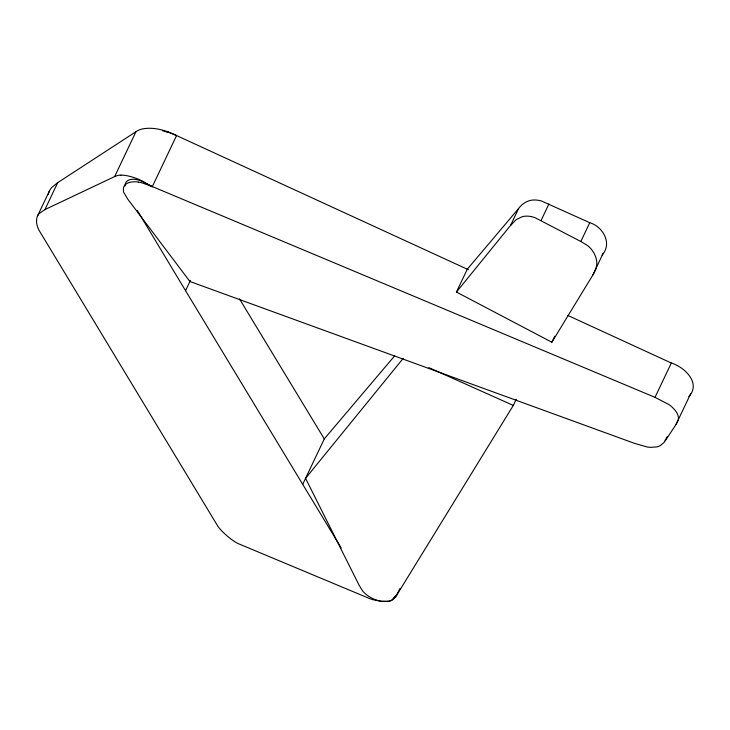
<?xml version="1.0" encoding="UTF-8"?>
<svg xmlns="http://www.w3.org/2000/svg" width="730" height="730" viewBox="0 0 730 730"><rect width="100%" height="100%" fill="white"/><g stroke="black" fill="none" stroke-linecap="round" stroke-linejoin="round"><path stroke-width="1.09" d="M48.18 194.645L48.746 192.638A40.196 25.231 25.4 0 1 51.784 187.437L57.743 182.619L137.149 130.944A27.192 17.064 25.4 0 1 142.469 128.927C154.194 126.71 166.093 130.451 176.578 135.552L468.459 269.744M49.549 190.749L37.686 215.651M400.013 588.453L395.614 597.076L391.426 600.252A34.036 17.21 35.3 0 1 387.137 601.347L381.909 601.374L373.532 599.832A26.143 13.213 35.3 0 1 368.687 598.18L238.19 543.613A22.612 11.434 35.3 0 1 234.914 541.769A32.996 16.681 35.3 0 1 225.643 534.606A46.455 23.488 35.3 0 1 223.69 532.818L221.938 531.048A37.969 19.199 35.3 0 1 218.142 526.695L38.918 230.114A34.894 17.639 35.3 0 1 36.71 218.872A42.322 21.398 35.3 0 1 37.093 217.148L37.367 216.372A37.267 18.834 35.3 0 1 38.927 213.753L44.922 209.592L57.743 182.619M44.922 209.592L114.647 176.578L135.981 131.683M120.943 175.109A38.115 19.272 35.3 0 1 131.728 176.897A45.808 23.159 35.3 0 1 134.475 177.728L137.085 178.686A36.646 18.524 35.3 0 1 140.799 180.31L152.26 186.743L176.578 135.552L169.67 132.623L162.763 130.889M341.202 547.965L185.548 290.677L190.439 280.384M302.731 484.291L324.284 438.912L394.674 355.82M530.792 216.518A20.011 13.733 30.9 0 1 535.145 217.741L581.582 241.885L587.531 245.59A17.785 12.2 30.9 0 1 589.858 247.625A19.71 13.523 30.9 0 1 591.93 249.979L593.919 252.982A26.764 18.369 30.9 0 1 595.972 257.936A32.22 22.119 30.9 0 1 596.638 261.094L596.766 262.28A28.771 19.747 30.9 0 1 596.684 265.574L595.68 269.543L593.335 274.243L551.871 342.224L456.433 292.055L467.291 269.206L518.574 208.534C522.379 203.387 528.374 199.673 534.935 199.993A19.692 12.364 25.4 0 1 541.368 200.951L589.758 222.705C602.998 226.574 612.643 243.683 602.013 255.126M456.433 292.055L510.535 225.46L518.574 208.534M541.058 220.524L548.96 203.898M580.834 241.493L589.758 222.705M403.17 358.421L305.56 478.323L358.95 584.885L362.345 590.552A17.702 12.155 30.9 0 0 364.389 592.842L364.982 593.417A20.294 13.934 30.9 0 0 367.619 595.552L368.988 596.483A24.847 17.055 30.9 0 0 381.115 601.283L388.752 601.411A16.872 11.58 30.9 0 0 392.512 599.914L397.12 594.53L513.309 405.424L516.22 399.301M551.871 342.224L554.718 336.22M592.76 275.201L603.199 253.219M138.454 182.135A21.38 11.169 22.3 0 1 142.012 182.856L152.342 186.57L655.011 397.348L671.326 363.011C684.558 367.108 701.375 383.067 688.846 396.636M123.334 190.703A24.674 12.884 22.3 0 0 123.808 192.483L127.65 198.98L189.91 281.497L634.47 443.338L647.008 446.952A22.046 11.507 22.3 0 0 650.585 447.326L656.38 446.961A22.949 11.981 22.3 0 0 659.893 445.857L663.971 442.59L667.193 436.75M665.276 440.792L676.117 424.331L690.616 393.817M676.117 424.331L678.179 420.224A26.681 13.934 22.3 0 0 678.435 418.053A24.355 12.72 22.3 0 0 675.131 410.296L672.22 407.194A23.223 12.127 22.3 0 0 668.881 404.52L655.011 397.348M397.029 594.731L393.196 598.436M510.535 225.46L516.119 219.675L522.187 216.719A20.604 14.144 30.9 0 1 530.792 216.491M114.647 176.578L117.138 175.638A26.709 13.505 35.3 0 1 119.903 175.182L120.97 175.145M166.203 131.555L169.67 132.623M428.829 367.601L513.309 405.424M567.821 315.424L671.326 363.011M152.26 186.743L142.624 181.487A22.302 11.278 35.3 0 0 139.311 180.273A21.79 11.014 35.3 0 0 125.003 186.004M239.467 298.862L324.284 438.912M137.267 210.386L185.548 290.677M123.58 190.758A21.398 11.169 22.3 0 1 138.408 182.025"/></g></svg>
